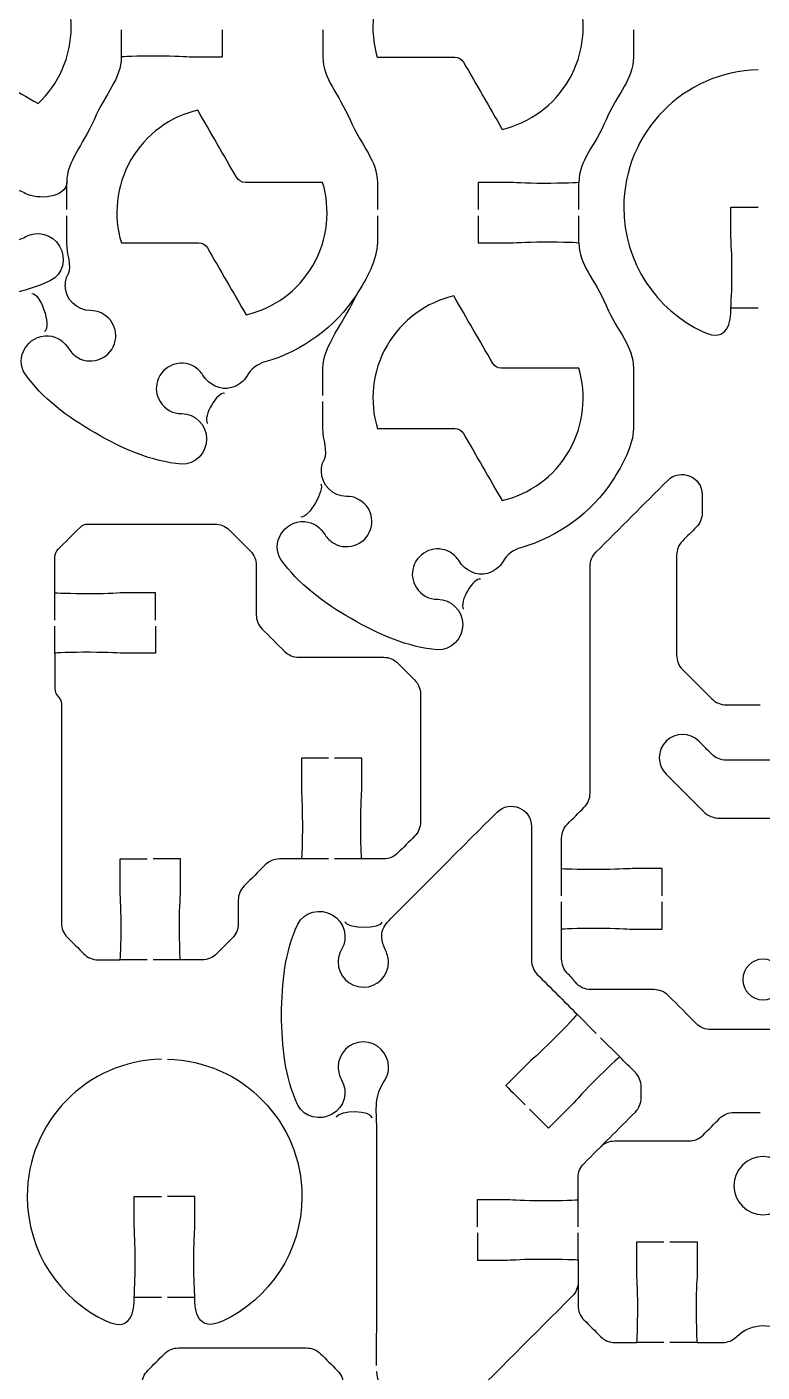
# Model space of a CAD drawing. Extents: x 0 to 410, y 0 to 455.
# Drawn here: x 33.5 to 70, y 327.2 to 393.9 of the extents above; entities that cross this region are included whole.
import ezdxf

# ---------------------------------------------------------------- set-up
doc = ezdxf.new("R2010")
doc.units = 0
doc.header["$MEASUREMENT"] = 0
doc.layers.add('DEFAULT', color=18, linetype='CONTINUOUS')

msp = doc.modelspace()

# ---------------------------------------------------------------- linework, layer by layer
at = {"layer": 'DEFAULT', "color": 1}
for points in [[(35.488, 384.842), (35.488, 386.193)], [(60.909, 384.842), (60.909, 386.193)], [(60.909, 383.194), (60.909, 384.542)], [(69.806, 379.96), (68.458, 379.96)], [(34.895, 364.483), (34.895, 365.834)], [(34.895, 362.832), (34.895, 364.183)], [(48.48, 352.637), (47.129, 352.637)], [(50.131, 352.637), (48.78, 352.637)], [(60.052, 350.802), (60.052, 352.154)], [(60.052, 349.155), (60.052, 350.503)], [(39.481, 347.631), (38.13, 347.631)], [(41.132, 347.631), (39.781, 347.631)], [(61.773, 343.976), (60.817, 344.932)], [(62.937, 342.812), (61.985, 343.765)], [(60.874, 334.388), (60.874, 335.739)], [(60.874, 332.74), (60.874, 334.088)], [(40.19, 330.888), (38.839, 330.888)], [(41.838, 330.888), (40.49, 330.888)], [(65.128, 328.648), (63.78, 328.648)], [(66.779, 328.648), (65.428, 328.648)]]:
    msp.add_lwpolyline(points, dxfattribs=at)
for points, knots in [([(60.421, 391.291), (59.673, 389.996), (58.453, 389.146), (57.102, 388.825), (56.462, 389.936), (55.822, 391.047), (55.183, 392.159), (55.091, 392.31), (54.925, 392.406), (54.745, 392.406), (53.463, 392.406), (52.182, 392.406), (50.9, 392.406), (50.508, 393.732), (50.635, 395.217), (51.383, 396.512), (52.131, 397.81), (53.355, 398.664), (54.706, 398.981), (55.345, 397.872), (55.983, 396.763), (56.622, 395.655), (56.714, 395.499), (56.876, 395.404), (57.056, 395.404), (58.336, 395.404), (59.617, 395.404), (60.898, 395.404), (61.3, 394.078), (61.173, 392.592), (60.421, 391.291)], [1, 1, 1, 1, 2, 2, 2, 12.903949, 12.903949, 12.903949, 13.903949, 13.903949, 13.903949, 24.803949, 24.803949, 24.803949, 25.803949, 25.803949, 25.803949, 26.803949, 26.803949, 26.803949, 37.685576, 37.685576, 37.685576, 38.685576, 38.685576, 38.685576, 49.575576, 49.575576, 49.575576, 50.575576, 50.575576, 50.575576, 50.575576]), ([(35.706, 393.905), (35.706, 392.406), (35.074, 391.058), (34.062, 390.105), (32.954, 390.746), (31.846, 391.387), (30.739, 392.028), (30.583, 392.12), (30.393, 392.12), (30.238, 392.028), (29.129, 391.387), (28.02, 390.746), (26.911, 390.105), (25.898, 391.058), (25.267, 392.402), (25.267, 393.905), (25.267, 395.401), (25.898, 396.752), (26.907, 397.701), (28.017, 397.06), (29.128, 396.419), (30.238, 395.778), (30.393, 395.693), (30.583, 395.693), (30.739, 395.782), (31.849, 396.421), (32.959, 397.061), (34.069, 397.701), (35.074, 396.752), (35.706, 395.401), (35.706, 393.905)], [1, 1, 1, 1, 2, 2, 2, 12.882964, 12.882964, 12.882964, 13.882964, 13.882964, 13.882964, 24.774584, 24.774584, 24.774584, 25.774584, 25.774584, 25.774584, 26.774584, 26.774584, 26.774584, 37.674864, 37.674864, 37.674864, 38.674864, 38.674864, 38.674864, 49.570148, 49.570148, 49.570148, 50.570148, 50.570148, 50.570148, 50.570148]), ([(38.193, 393.753), (38.193, 393.304), (38.193, 392.855), (38.193, 392.406), (38.193, 391.34), (37.41, 390.613), (36.839, 389.305), (36.271, 387.992), (35.488, 387.266), (35.488, 386.197), (35.488, 385.431), (34.02, 385.304), (33.424, 385.65), (33.24, 385.759), (33.025, 385.819), (32.799, 385.819), (32.108, 385.819), (31.547, 385.258), (31.547, 384.57), (31.547, 383.879), (32.108, 383.318), (32.799, 383.318), (33.025, 383.318), (33.237, 383.378), (33.42, 383.491), (34.017, 383.837), (34.786, 383.628), (35.131, 383.032), (35.474, 382.436), (35.301, 381.614), (34.676, 381.321), (33.329, 380.686), (32.062, 380.513), (30.482, 380.513), (28.901, 380.513), (27.635, 380.686), (26.287, 381.321), (25.663, 381.614), (25.49, 382.436), (25.832, 383.032), (26.178, 383.628), (26.947, 383.837), (27.543, 383.491), (27.727, 383.378), (27.938, 383.318), (28.164, 383.318), (28.855, 383.318), (29.416, 383.879), (29.416, 384.57), (29.416, 385.258), (28.855, 385.819), (28.164, 385.819), (27.938, 385.819), (27.723, 385.759), (27.54, 385.65), (26.943, 385.304), (25.476, 385.431), (25.476, 386.197), (25.476, 387.266), (24.693, 387.992), (24.125, 389.305), (23.553, 390.613), (22.77, 391.34), (22.77, 392.406), (22.77, 392.857), (22.77, 393.309), (22.77, 393.76)], [0, 0, 0, 0, 3.82, 3.82, 3.82, 4.82, 4.82, 4.82, 5.82, 5.82, 5.82, 6.82, 6.82, 6.82, 7.82, 7.82, 7.82, 8.82, 8.82, 8.82, 9.82, 9.82, 9.82, 10.82, 10.82, 10.82, 11.82, 11.82, 11.82, 12.82, 12.82, 12.82, 13.82, 13.82, 13.82, 14.82, 14.82, 14.82, 15.82, 15.82, 15.82, 16.82, 16.82, 16.82, 17.82, 17.82, 17.82, 18.82, 18.82, 18.82, 19.82, 19.82, 19.82, 20.82, 20.82, 20.82, 21.82, 21.82, 21.82, 22.82, 22.82, 22.82, 23.82, 23.82, 23.82, 27.66, 27.66, 27.66, 27.66]), ([(43.196, 393.753), (43.196, 393.304), (43.196, 392.855), (43.196, 392.406), (42.695, 392.406), (42.194, 392.406), (41.693, 392.406), (41.407, 392.406), (40.91, 392.455), (39.943, 392.455), (38.977, 392.455), (38.193, 392.434), (38.193, 392.406)], [0, 0, 0, 0, 3.82, 3.82, 3.82, 8.08, 8.08, 8.08, 9.08, 9.08, 9.08, 10.08, 10.08, 10.08, 10.08]), ([(48.198, 393.753), (48.198, 393.304), (48.198, 392.855), (48.198, 392.406), (48.198, 391.337), (48.981, 390.61), (49.549, 389.301), (50.121, 387.989), (50.904, 387.262), (50.904, 386.193), (50.904, 385.743), (50.904, 385.292), (50.904, 384.842)], [0, 0, 0, 0, 3.82, 3.82, 3.82, 4.82, 4.82, 4.82, 5.82, 5.82, 5.82, 9.65, 9.65, 9.65, 9.65]), ([(63.615, 393.753), (63.615, 393.304), (63.615, 392.855), (63.615, 392.406), (63.615, 391.337), (62.831, 390.61), (62.26, 389.298), (61.692, 387.989), (60.909, 387.262), (60.909, 386.193), (60.909, 386.165), (60.126, 386.144), (59.159, 386.144), (58.192, 386.144), (57.695, 386.193), (57.409, 386.193), (56.908, 386.193), (56.407, 386.193), (55.906, 386.193), (55.906, 385.743), (55.906, 385.292), (55.906, 384.842)], [0, 0, 0, 0, 3.82, 3.82, 3.82, 4.82, 4.82, 4.82, 5.82, 5.82, 5.82, 6.82, 6.82, 6.82, 7.82, 7.82, 7.82, 12.08, 12.08, 12.08, 15.91, 15.91, 15.91, 15.91]), ([(69.806, 391.774), (66.109, 391.696), (63.138, 388.677), (63.138, 384.962), (63.138, 382.224), (64.751, 379.864), (67.075, 378.781), (68.321, 378.199), (68.458, 379.307), (68.458, 379.96), (68.458, 380.312), (68.508, 380.743), (68.508, 381.709), (68.508, 382.676), (68.458, 383.173), (68.458, 383.459), (68.458, 383.96), (68.458, 384.461), (68.458, 384.962), (68.907, 384.962), (69.357, 384.962), (69.806, 384.962)], [0, 0, 0, 0, 1, 1, 1, 2, 2, 2, 3, 3, 3, 4, 4, 4, 5, 5, 5, 9.26, 9.26, 9.26, 13.08, 13.08, 13.08, 13.08]), ([(47.714, 382.09), (46.963, 380.789), (45.739, 379.938), (44.388, 379.621), (43.748, 380.73), (43.108, 381.839), (42.468, 382.948), (42.38, 383.103), (42.214, 383.198), (42.034, 383.198), (40.755, 383.198), (39.476, 383.198), (38.196, 383.198), (37.794, 384.524), (37.921, 386.01), (38.673, 387.308), (39.42, 388.603), (40.641, 389.456), (41.989, 389.777), (42.63, 388.667), (43.27, 387.557), (43.911, 386.447), (43.999, 386.292), (44.165, 386.197), (44.342, 386.193), (45.623, 386.193), (46.905, 386.193), (48.187, 386.193), (48.586, 384.867), (48.459, 383.381), (47.714, 382.09)], [1, 1, 1, 1, 2, 2, 2, 12.88662, 12.88662, 12.88662, 13.88662, 13.88662, 13.88662, 24.76662, 24.76662, 24.76662, 25.76662, 25.76662, 25.76662, 26.76662, 26.76662, 26.76662, 37.6669, 37.6669, 37.6669, 38.6669, 38.6669, 38.6669, 49.5669, 49.5669, 49.5669, 50.5669, 50.5669, 50.5669, 50.5669]), ([(50.904, 384.542), (50.904, 384.093), (50.904, 383.644), (50.904, 383.194), (50.904, 382.394), (50.368, 381.392), (49.863, 380.616), (48.826, 379.014), (47.186, 377.818), (45.316, 377.285), (44.939, 377.176), (44.625, 376.926), (44.424, 376.587), (44.265, 376.322), (44.007, 376.107), (43.662, 376.012), (43.111, 375.86), (42.547, 376.142), (42.247, 376.629), (42.145, 376.799), (41.993, 376.95), (41.809, 377.056), (41.129, 377.448), (40.236, 377.13), (39.986, 376.336), (39.876, 376.001), (39.929, 375.624), (40.116, 375.324), (40.377, 374.908), (40.783, 374.724), (41.178, 374.724), (41.869, 374.724), (42.43, 374.163), (42.43, 373.475), (42.43, 372.784), (41.869, 372.16), (41.181, 372.22), (39.696, 372.343), (38.26, 372.978), (36.892, 373.768), (35.526, 374.555), (34.26, 375.479), (33.41, 376.707), (32.888, 377.469), (33.53, 378.644), (34.588, 378.58), (35.011, 378.552), (35.378, 378.287), (35.601, 377.928), (35.706, 377.758), (35.855, 377.606), (36.038, 377.501), (36.754, 377.088), (37.717, 377.469), (37.897, 378.351), (37.968, 378.7), (37.876, 379.074), (37.654, 379.353), (37.396, 379.674), (37.026, 379.84), (36.666, 379.833), (35.974, 379.833), (35.414, 380.393), (35.414, 381.085), (35.414, 381.3), (35.47, 381.501), (35.565, 381.678), (35.756, 382.027), (35.488, 382.676), (35.488, 383.194), (35.488, 383.644), (35.488, 384.093), (35.488, 384.542)], [0, 0, 0, 0, 3.82, 3.82, 3.82, 4.82, 4.82, 4.82, 5.82, 5.82, 5.82, 6.82, 6.82, 6.82, 7.82, 7.82, 7.82, 8.82, 8.82, 8.82, 9.82, 9.82, 9.82, 10.82, 10.82, 10.82, 11.82, 11.82, 11.82, 12.82, 12.82, 12.82, 13.82, 13.82, 13.82, 14.82, 14.82, 14.82, 15.82, 15.82, 15.82, 16.82, 16.82, 16.82, 17.82, 17.82, 17.82, 18.82, 18.82, 18.82, 19.82, 19.82, 19.82, 20.82, 20.82, 20.82, 21.82, 21.82, 21.82, 22.82, 22.82, 22.82, 23.82, 23.82, 23.82, 24.82, 24.82, 24.82, 25.82, 25.82, 25.82, 29.64, 29.64, 29.64, 29.64]), ([(55.906, 384.542), (55.906, 384.093), (55.906, 383.644), (55.906, 383.194), (56.407, 383.194), (56.908, 383.194), (57.409, 383.194), (57.695, 383.194), (58.192, 383.244), (59.159, 383.244), (60.126, 383.244), (60.909, 383.219), (60.909, 383.194), (60.909, 382.126), (61.692, 381.399), (62.26, 380.09), (62.831, 378.778), (63.615, 378.051), (63.615, 376.982), (63.615, 375.983), (63.615, 374.983), (63.615, 373.983), (63.615, 373.183), (63.078, 372.181), (62.574, 371.405), (61.537, 369.803), (59.896, 368.607), (58.027, 368.074), (57.649, 367.965), (57.335, 367.715), (57.134, 367.376), (56.975, 367.111), (56.718, 366.896), (56.372, 366.801), (55.822, 366.649), (55.257, 366.931), (54.957, 367.418), (54.855, 367.588), (54.703, 367.739), (54.52, 367.845), (53.839, 368.237), (52.947, 367.919), (52.696, 367.125), (52.587, 366.79), (52.64, 366.413), (52.827, 366.113), (53.088, 365.697), (53.493, 365.513), (53.889, 365.513), (54.58, 365.513), (55.141, 364.952), (55.141, 364.264), (55.141, 363.573), (54.58, 362.949), (53.892, 363.009), (52.407, 363.132), (50.971, 363.767), (49.602, 364.557), (48.237, 365.344), (46.971, 366.268), (46.12, 367.496), (45.598, 368.258), (46.24, 369.433), (47.299, 369.369), (47.722, 369.341), (48.089, 369.076), (48.311, 368.716), (48.417, 368.547), (48.565, 368.395), (48.749, 368.29), (49.465, 367.877), (50.428, 368.258), (50.608, 369.14), (50.678, 369.489), (50.587, 369.863), (50.364, 370.142), (50.107, 370.463), (49.736, 370.629), (49.377, 370.621), (48.685, 370.621), (48.124, 371.182), (48.124, 371.874), (48.124, 372.089), (48.181, 372.29), (48.276, 372.467), (48.466, 372.816), (48.198, 373.465), (48.198, 373.983), (48.198, 374.433), (48.198, 374.882), (48.198, 375.331)], [0, 0, 0, 0, 3.82, 3.82, 3.82, 8.08, 8.08, 8.08, 9.08, 9.08, 9.08, 10.08, 10.08, 10.08, 11.08, 11.08, 11.08, 12.08, 12.08, 12.08, 20.58, 20.58, 20.58, 21.58, 21.58, 21.58, 22.58, 22.58, 22.58, 23.58, 23.58, 23.58, 24.58, 24.58, 24.58, 25.58, 25.58, 25.58, 26.58, 26.58, 26.58, 27.58, 27.58, 27.58, 28.58, 28.58, 28.58, 29.58, 29.58, 29.58, 30.58, 30.58, 30.58, 31.58, 31.58, 31.58, 32.58, 32.58, 32.58, 33.58, 33.58, 33.58, 34.58, 34.58, 34.58, 35.58, 35.58, 35.58, 36.58, 36.58, 36.58, 37.58, 37.58, 37.58, 38.58, 38.58, 38.58, 39.58, 39.58, 39.58, 40.58, 40.58, 40.58, 41.58, 41.58, 41.58, 42.58, 42.58, 42.58, 46.4, 46.4, 46.4, 46.4]), ([(48.198, 375.631), (48.198, 376.081), (48.198, 376.532), (48.198, 376.982), (48.198, 378.051), (49.292, 379.303), (49.863, 380.616)], [0, 0, 0, 0, 3.83, 3.83, 3.83, 4.83, 4.83, 4.83, 4.83]), ([(56.622, 377.236), (56.71, 377.081), (56.876, 376.986), (57.052, 376.982), (58.334, 376.982), (59.616, 376.982), (60.898, 376.982), (61.296, 375.656), (61.169, 374.17), (60.425, 372.879), (59.673, 371.578), (58.449, 370.727), (57.098, 370.41), (56.458, 371.519), (55.819, 372.628), (55.179, 373.737), (55.091, 373.892), (54.925, 373.987), (54.745, 373.987), (53.466, 373.987), (52.186, 373.987), (50.907, 373.987), (50.505, 375.313), (50.632, 376.799), (51.383, 378.097), (52.131, 379.392), (53.352, 380.245), (54.699, 380.566), (55.34, 379.456), (55.981, 378.346), (56.622, 377.236)], [10.90028, 10.90028, 10.90028, 10.90028, 11.90028, 11.90028, 11.90028, 22.80028, 22.80028, 22.80028, 23.80028, 23.80028, 23.80028, 24.80028, 24.80028, 24.80028, 35.6869, 35.6869, 35.6869, 36.6869, 36.6869, 36.6869, 47.5669, 47.5669, 47.5669, 48.5669, 48.5669, 48.5669, 49.5669, 49.5669, 49.5669, 60.46718, 60.46718, 60.46718, 60.46718]), ([(65.05, 350.802), (65.05, 351.253), (65.05, 351.703), (65.05, 352.154), (64.551, 352.154), (64.051, 352.154), (63.551, 352.154), (63.265, 352.154), (62.768, 352.104), (61.801, 352.104), (60.835, 352.104), (60.052, 352.129), (60.052, 352.154), (60.052, 352.656), (60.052, 353.158), (60.052, 353.66), (60.052, 353.925), (60.154, 354.179), (60.341, 354.365), (60.617, 354.642), (60.894, 354.918), (61.17, 355.195), (61.357, 355.381), (61.463, 355.635), (61.463, 355.9), (61.463, 359.648), (61.463, 363.395), (61.463, 367.143), (61.463, 367.408), (61.565, 367.662), (61.755, 367.849), (62.943, 369.036), (64.131, 370.224), (65.319, 371.412), (65.946, 372.043), (67.026, 371.595), (67.026, 370.706), (67.026, 370.402), (67.026, 370.097), (67.026, 369.792), (67.026, 369.528), (66.92, 369.274), (66.733, 369.087), (66.505, 368.859), (66.277, 368.631), (66.049, 368.403), (65.862, 368.216), (65.76, 367.962), (65.76, 367.697), (65.76, 366.044), (65.76, 364.39), (65.76, 362.737), (65.76, 362.472), (65.862, 362.218), (66.052, 362.031), (66.538, 361.546), (67.024, 361.06), (67.509, 360.574), (67.696, 360.387), (67.95, 360.282), (68.215, 360.282), (68.777, 360.282), (69.339, 360.282), (69.901, 360.282)], [0, 0, 0, 0, 3.83, 3.83, 3.83, 8.08, 8.08, 8.08, 9.08, 9.08, 9.08, 10.08, 10.08, 10.08, 14.35, 14.35, 14.35, 15.35, 15.35, 15.35, 18.673402, 18.673402, 18.673402, 19.673402, 19.673402, 19.673402, 51.543402, 51.543402, 51.543402, 52.543402, 52.543402, 52.543402, 66.826959, 66.826959, 66.826959, 67.826959, 67.826959, 67.826959, 70.416959, 70.416959, 70.416959, 71.416959, 71.416959, 71.416959, 74.160533, 74.160533, 74.160533, 75.160533, 75.160533, 75.160533, 89.220533, 89.220533, 89.220533, 90.220533, 90.220533, 90.220533, 96.061235, 96.061235, 96.061235, 97.061235, 97.061235, 97.061235, 101.841235, 101.841235, 101.841235, 101.841235]), ([(39.894, 364.483), (39.894, 364.934), (39.894, 365.384), (39.894, 365.834), (39.394, 365.834), (38.894, 365.834), (38.395, 365.834), (38.109, 365.834), (37.611, 365.785), (36.645, 365.785), (35.678, 365.785), (34.895, 365.806), (34.895, 365.834), (34.895, 366.425), (34.895, 367.015), (34.895, 367.605), (34.895, 367.753), (34.951, 367.894), (35.057, 367.997), (35.421, 368.359), (35.784, 368.721), (36.147, 369.083), (36.25, 369.189), (36.391, 369.246), (36.539, 369.246), (38.64, 369.246), (40.742, 369.246), (42.843, 369.246), (43.108, 369.246), (43.362, 369.14), (43.549, 368.953), (43.899, 368.604), (44.249, 368.254), (44.6, 367.905), (44.787, 367.715), (44.893, 367.461), (44.893, 367.196), (44.893, 366.38), (44.893, 365.564), (44.893, 364.748), (44.893, 364.483), (44.999, 364.229), (45.186, 364.039), (45.557, 363.668), (45.929, 363.298), (46.3, 362.927), (46.487, 362.74), (46.741, 362.638), (47.006, 362.638), (48.409, 362.638), (49.812, 362.638), (51.214, 362.638), (51.479, 362.638), (51.733, 362.532), (51.924, 362.345), (52.2, 362.069), (52.476, 361.793), (52.753, 361.516), (52.94, 361.326), (53.045, 361.072), (53.045, 360.807), (53.045, 358.694), (53.045, 356.581), (53.045, 354.468), (53.045, 354.203), (52.94, 353.949), (52.753, 353.759), (52.476, 353.482), (52.2, 353.206), (51.924, 352.93), (51.733, 352.743), (51.479, 352.637), (51.214, 352.637), (50.853, 352.637), (50.492, 352.637), (50.131, 352.637), (50.1, 352.707), (50.082, 353.462), (50.082, 354.387), (50.082, 355.353), (50.131, 355.851), (50.131, 356.136), (50.131, 356.636), (50.131, 357.136), (50.131, 357.636), (49.681, 357.636), (49.231, 357.636), (48.78, 357.636)], [0, 0, 0, 0, 3.83, 3.83, 3.83, 8.08, 8.08, 8.08, 9.08, 9.08, 9.08, 10.08, 10.08, 10.08, 15.1, 15.1, 15.1, 16.1, 16.1, 16.1, 20.462855, 20.462855, 20.462855, 21.462855, 21.462855, 21.462855, 39.332855, 39.332855, 39.332855, 40.332855, 40.332855, 40.332855, 44.540146, 44.540146, 44.540146, 45.540146, 45.540146, 45.540146, 52.480146, 52.480146, 52.480146, 53.480146, 53.480146, 53.480146, 57.941995, 57.941995, 57.941995, 58.941995, 58.941995, 58.941995, 70.871995, 70.871995, 70.871995, 71.871995, 71.871995, 71.871995, 75.195397, 75.195397, 75.195397, 76.195397, 76.195397, 76.195397, 94.165397, 94.165397, 94.165397, 95.165397, 95.165397, 95.165397, 98.488799, 98.488799, 98.488799, 99.488799, 99.488799, 99.488799, 102.558799, 102.558799, 102.558799, 103.558799, 103.558799, 103.558799, 104.558799, 104.558799, 104.558799, 108.808799, 108.808799, 108.808799, 112.638799, 112.638799, 112.638799, 112.638799]), ([(39.894, 364.183), (39.894, 363.734), (39.894, 363.285), (39.894, 362.836), (39.394, 362.836), (38.894, 362.836), (38.395, 362.836), (38.109, 362.836), (37.611, 362.885), (36.645, 362.885), (35.678, 362.885), (34.895, 362.86), (34.895, 362.836), (34.895, 362.252), (34.895, 361.669), (34.895, 361.086), (34.895, 360.948), (34.948, 360.811), (35.043, 360.712), (35.145, 360.603), (35.22, 360.476), (35.22, 360.327), (35.22, 356.706), (35.22, 353.084), (35.22, 349.462), (35.22, 349.194), (35.325, 348.94), (35.512, 348.749), (35.788, 348.475), (36.063, 348.201), (36.338, 347.927), (36.525, 347.737), (36.779, 347.631), (37.043, 347.631), (37.407, 347.631), (37.77, 347.631), (38.133, 347.631), (38.158, 347.631), (38.183, 348.414), (38.183, 349.384), (38.183, 350.351), (38.133, 350.848), (38.133, 351.134), (38.133, 351.634), (38.133, 352.134), (38.133, 352.633), (38.583, 352.633), (39.032, 352.633), (39.481, 352.633)], [0, 0, 0, 0, 3.82, 3.82, 3.82, 8.07, 8.07, 8.07, 9.07, 9.07, 9.07, 10.07, 10.07, 10.07, 15.03, 15.03, 15.03, 16.03, 16.03, 16.03, 17.03, 17.03, 17.03, 47.83, 47.83, 47.83, 48.83, 48.83, 48.83, 52.132196, 52.132196, 52.132196, 53.132196, 53.132196, 53.132196, 56.222196, 56.222196, 56.222196, 57.222196, 57.222196, 57.222196, 58.222196, 58.222196, 58.222196, 62.472196, 62.472196, 62.472196, 66.292196, 66.292196, 66.292196, 66.292196]), ([(65.236, 358.472), (65.684, 358.92), (66.414, 358.923), (66.866, 358.472), (67.08, 358.258), (67.294, 358.044), (67.508, 357.83), (67.695, 357.643), (67.949, 357.537), (68.213, 357.537), (69.438, 357.537), (70.662, 357.537), (71.886, 357.537), (72.15, 357.537), (72.404, 357.643), (72.595, 357.83), (72.809, 358.044), (73.023, 358.258), (73.237, 358.472), (73.689, 358.923), (74.419, 358.92), (74.867, 358.472), (75.318, 358.02), (75.318, 357.294), (74.867, 356.842), (74.249, 356.225), (73.632, 355.607), (73.015, 354.99), (72.796, 354.771), (72.503, 354.651), (72.2, 354.651), (70.768, 354.651), (69.335, 354.651), (67.903, 354.651), (67.6, 354.651), (67.307, 354.771), (67.088, 354.99), (66.471, 355.607), (65.853, 356.225), (65.236, 356.842), (64.784, 357.294), (64.784, 358.02), (65.236, 358.472)], [1, 1, 1, 1, 2, 2, 2, 4.573869, 4.573869, 4.573869, 5.573869, 5.573869, 5.573869, 15.983869, 15.983869, 15.983869, 16.983869, 16.983869, 16.983869, 19.557737, 19.557737, 19.557737, 20.557737, 20.557737, 20.557737, 21.557737, 21.557737, 21.557737, 28.982359, 28.982359, 28.982359, 29.982359, 29.982359, 29.982359, 42.162359, 42.162359, 42.162359, 43.162359, 43.162359, 43.162359, 50.58698, 50.58698, 50.58698, 51.58698, 51.58698, 51.58698, 51.58698]), ([(48.48, 357.636), (48.031, 357.636), (47.582, 357.636), (47.133, 357.636), (47.133, 357.136), (47.133, 356.636), (47.133, 356.136), (47.133, 355.851), (47.182, 355.353), (47.182, 354.387), (47.182, 353.462), (47.161, 352.707), (47.133, 352.633), (46.769, 352.633), (46.406, 352.633), (46.043, 352.633), (45.778, 352.633), (45.524, 352.528), (45.337, 352.341), (44.989, 351.992), (44.641, 351.644), (44.293, 351.296), (44.106, 351.106), (44, 350.852), (44, 350.587), (44, 350.197), (44, 349.806), (44, 349.416), (44, 349.155), (43.894, 348.901), (43.707, 348.714), (43.446, 348.451), (43.185, 348.187), (42.924, 347.924), (42.737, 347.737), (42.483, 347.631), (42.215, 347.631), (41.854, 347.631), (41.493, 347.631), (41.132, 347.631), (41.104, 347.631), (41.083, 348.414), (41.083, 349.384), (41.083, 350.351), (41.132, 350.848), (41.132, 351.134), (41.132, 351.634), (41.132, 352.134), (41.132, 352.633), (40.682, 352.633), (40.231, 352.633), (39.781, 352.633)], [0, 0, 0, 0, 3.82, 3.82, 3.82, 8.07, 8.07, 8.07, 9.07, 9.07, 9.07, 11.07, 11.07, 11.07, 14.16, 14.16, 14.16, 15.16, 15.16, 15.16, 19.346072, 19.346072, 19.346072, 20.346072, 20.346072, 20.346072, 23.666072, 23.666072, 23.666072, 24.666072, 24.666072, 24.666072, 27.8198, 27.8198, 27.8198, 28.8198, 28.8198, 28.8198, 31.8898, 31.8898, 31.8898, 32.8898, 32.8898, 32.8898, 33.8898, 33.8898, 33.8898, 38.1398, 38.1398, 38.1398, 41.9698, 41.9698, 41.9698, 41.9698]), ([(50.869, 327.509), (50.869, 328.697), (50.876, 336.49), (50.872, 339.228), (50.869, 340.29), (50.714, 340.826), (51.292, 341.683), (51.409, 341.863), (51.461, 342.078), (51.461, 342.308), (51.461, 342.995), (50.901, 343.556), (50.209, 343.56), (49.521, 343.56), (48.957, 342.999), (48.957, 342.304), (48.957, 342.078), (49.024, 341.867), (49.126, 341.68), (49.475, 341.083), (49.267, 340.318), (48.667, 339.976), (48.071, 339.63), (47.253, 339.806), (46.956, 340.427), (46.321, 341.778), (46.152, 343.334), (46.152, 344.911), (46.152, 346.491), (46.321, 348.054), (46.956, 349.402), (47.253, 350.026), (48.071, 350.203), (48.667, 349.857), (49.264, 349.511), (49.472, 348.746), (49.13, 348.146), (49.017, 347.963), (48.957, 347.751), (48.957, 347.525), (48.957, 346.834), (49.518, 346.276), (50.209, 346.273), (50.897, 346.273), (51.458, 346.834), (51.458, 347.529), (51.458, 347.751), (51.377, 347.956), (51.289, 348.15), (50.893, 349.003), (51.246, 349.356), (51.747, 349.857), (53.021, 351.131), (56.845, 354.955), (56.845, 354.955), (57.476, 355.586), (58.556, 355.138), (58.552, 354.249), (58.553, 352.036), (58.555, 349.823), (58.556, 347.61), (58.556, 347.345), (58.658, 347.091), (58.845, 346.904), (59.502, 346.247), (60.16, 345.59), (60.817, 344.932), (60.817, 344.893), (60.284, 344.332), (59.618, 343.659), (58.93, 342.974), (58.542, 342.657), (58.341, 342.456), (57.988, 342.102), (57.635, 341.748), (57.282, 341.394), (57.601, 341.076), (57.92, 340.759), (58.238, 340.441)], [0, 0, 0, 0, 1, 1, 1, 2, 2, 2, 3, 3, 3, 4, 4, 4, 5, 5, 5, 6, 6, 6, 7, 7, 7, 8, 8, 8, 9, 9, 9, 10, 10, 10, 11, 11, 11, 12, 12, 12, 13, 13, 13, 14, 14, 14, 15, 15, 15, 16, 16, 16, 17, 17, 17, 18, 18, 18, 19, 19, 19, 37.820003, 37.820003, 37.820003, 38.820003, 38.820003, 38.820003, 46.725456, 46.725456, 46.725456, 47.725456, 47.725456, 47.725456, 48.725456, 48.725456, 48.725456, 52.975174, 52.975174, 52.975174, 56.800628, 56.800628, 56.800628, 56.800628]), ([(75.052, 350.503), (75.052, 350.053), (75.052, 349.604), (75.052, 349.155), (75.551, 349.155), (76.051, 349.155), (76.551, 349.155), (76.837, 349.155), (77.338, 349.204), (78.304, 349.204), (79.271, 349.204), (80.054, 349.18), (80.054, 349.155), (80.054, 348.659), (80.054, 348.162), (80.054, 347.666), (80.054, 347.412), (79.959, 347.169), (79.782, 346.989), (79.641, 346.837), (79.5, 346.678), (79.37, 346.516), (79.179, 346.287), (78.897, 346.153), (78.601, 346.153), (77.555, 346.153), (76.51, 346.153), (75.464, 346.153), (75.2, 346.153), (74.946, 346.047), (74.759, 345.86), (74.292, 345.393), (73.825, 344.926), (73.358, 344.459), (73.168, 344.273), (72.914, 344.167), (72.649, 344.167), (70.917, 344.167), (69.185, 344.167), (67.453, 344.167), (67.188, 344.167), (66.934, 344.273), (66.747, 344.459), (66.28, 344.926), (65.814, 345.393), (65.347, 345.86), (65.156, 346.047), (64.902, 346.153), (64.638, 346.153), (63.593, 346.153), (62.549, 346.153), (61.505, 346.153), (61.205, 346.153), (60.923, 346.287), (60.732, 346.516), (60.605, 346.671), (60.471, 346.827), (60.33, 346.975), (60.15, 347.158), (60.052, 347.409), (60.052, 347.67), (60.052, 348.165), (60.052, 348.66), (60.052, 349.155), (60.052, 349.183), (60.835, 349.204), (61.801, 349.204), (62.768, 349.204), (63.265, 349.155), (63.551, 349.155), (64.051, 349.155), (64.551, 349.155), (65.05, 349.155), (65.05, 349.604), (65.05, 350.053), (65.05, 350.503)], [0, 0, 0, 0, 3.82, 3.82, 3.82, 8.07, 8.07, 8.07, 9.07, 9.07, 9.07, 10.07, 10.07, 10.07, 14.29, 14.29, 14.29, 15.29, 15.29, 15.29, 16.29, 16.29, 16.29, 17.29, 17.29, 17.29, 26.18, 26.18, 26.18, 27.18, 27.18, 27.18, 32.794428, 32.794428, 32.794428, 33.794428, 33.794428, 33.794428, 48.524428, 48.524428, 48.524428, 49.524428, 49.524428, 49.524428, 55.138856, 55.138856, 55.138856, 56.138856, 56.138856, 56.138856, 65.018856, 65.018856, 65.018856, 66.018856, 66.018856, 66.018856, 67.018856, 67.018856, 67.018856, 68.018856, 68.018856, 68.018856, 72.228856, 72.228856, 72.228856, 73.228856, 73.228856, 73.228856, 74.228856, 74.228856, 74.228856, 78.478856, 78.478856, 78.478856, 82.298856, 82.298856, 82.298856, 82.298856]), ([(70.052, 345.644), (69.494, 345.644), (69.043, 346.096), (69.043, 346.653), (69.043, 347.211), (69.494, 347.662), (70.052, 347.662), (70.605, 347.662), (71.057, 347.211), (71.057, 346.653), (71.057, 346.096), (70.605, 345.644), (70.052, 345.644)], [1, 1, 1, 1, 2, 2, 2, 3, 3, 3, 4, 4, 4, 5, 5, 5, 5]), ([(40.19, 342.703), (36.493, 342.625), (33.523, 339.605), (33.523, 335.891), (33.523, 333.153), (35.131, 330.796), (37.456, 329.71), (38.701, 329.128), (38.839, 330.235), (38.839, 330.888), (38.839, 331.241), (38.888, 331.671), (38.888, 332.638), (38.888, 333.605), (38.839, 334.102), (38.839, 334.388), (38.839, 334.889), (38.839, 335.39), (38.839, 335.891), (39.289, 335.891), (39.74, 335.891), (40.19, 335.891)], [0, 0, 0, 0, 1, 1, 1, 2, 2, 2, 3, 3, 3, 4, 4, 4, 5, 5, 5, 9.26, 9.26, 9.26, 13.09, 13.09, 13.09, 13.09]), ([(40.49, 342.703), (44.187, 342.625), (47.158, 339.605), (47.158, 335.891), (47.158, 333.153), (45.545, 330.793), (43.221, 329.71), (41.975, 329.128), (41.838, 330.235), (41.838, 330.888), (41.838, 331.241), (41.788, 331.671), (41.788, 332.638), (41.788, 333.605), (41.838, 334.102), (41.838, 334.388), (41.838, 334.889), (41.838, 335.39), (41.838, 335.891), (41.388, 335.891), (40.939, 335.891), (40.49, 335.891)], [0, 0, 0, 0, 1, 1, 1, 2, 2, 2, 3, 3, 3, 4, 4, 4, 5, 5, 5, 9.26, 9.26, 9.26, 13.08, 13.08, 13.08, 13.08]), ([(55.868, 334.388), (55.868, 334.838), (55.868, 335.288), (55.868, 335.739), (56.369, 335.739), (56.87, 335.739), (57.37, 335.739), (57.653, 335.739), (58.15, 335.689), (59.12, 335.689), (60.073, 335.689), (60.845, 335.711), (60.874, 335.739), (60.871, 336.1), (60.869, 336.461), (60.866, 336.822), (60.866, 337.09), (60.976, 337.344), (61.163, 337.531), (62.012, 338.38), (62.861, 339.229), (63.71, 340.078), (63.897, 340.265), (63.999, 340.519), (63.999, 340.787), (63.999, 340.971), (63.999, 341.154), (63.999, 341.337), (63.999, 341.602), (63.893, 341.852), (63.71, 342.043), (63.452, 342.299), (63.195, 342.556), (62.937, 342.812), (62.902, 342.812), (62.338, 342.283), (61.664, 341.609), (60.979, 340.925), (60.665, 340.537), (60.461, 340.336), (60.108, 339.983), (59.755, 339.63), (59.402, 339.277), (59.085, 339.594), (58.767, 339.91), (58.45, 340.226)], [0, 0, 0, 0, 3.83, 3.83, 3.83, 8.09, 8.09, 8.09, 9.09, 9.09, 9.09, 10.09, 10.09, 10.09, 13.160065, 13.160065, 13.160065, 14.160065, 14.160065, 14.160065, 24.370687, 24.370687, 24.370687, 25.370687, 25.370687, 25.370687, 26.930687, 26.930687, 26.930687, 27.930687, 27.930687, 27.930687, 31.020752, 31.020752, 31.020752, 32.020752, 32.020752, 32.020752, 33.020752, 33.020752, 33.020752, 37.263392, 37.263392, 37.263392, 41.074705, 41.074705, 41.074705, 41.074705]), ([(61.985, 338.36), (62.172, 338.543), (62.426, 338.646), (62.69, 338.646), (63.916, 338.646), (65.141, 338.646), (66.366, 338.646), (66.634, 338.646), (66.888, 338.752), (67.075, 338.939), (67.352, 339.215), (67.628, 339.491), (67.904, 339.768), (68.091, 339.955), (68.345, 340.06), (68.61, 340.06), (69.04, 340.06), (69.471, 340.06), (69.901, 340.06)], [0, 0, 0, 0, 1, 1, 1, 11.42, 11.42, 11.42, 12.42, 12.42, 12.42, 15.743402, 15.743402, 15.743402, 16.743402, 16.743402, 16.743402, 20.403402, 20.403402, 20.403402, 20.403402]), ([(68.607, 336.426), (68.607, 337.223), (69.252, 337.872), (70.05, 337.872), (70.847, 337.872), (71.492, 337.223), (71.492, 336.426), (71.492, 335.629), (70.847, 334.983), (70.05, 334.983), (69.252, 334.983), (68.607, 335.629), (68.607, 336.426)], [1, 1, 1, 1, 2, 2, 2, 3, 3, 3, 4, 4, 4, 5, 5, 5, 5]), ([(55.868, 334.088), (55.868, 333.637), (55.868, 333.187), (55.868, 332.737), (56.369, 332.738), (56.87, 332.739), (57.37, 332.74), (57.653, 332.74), (58.154, 332.79), (59.12, 332.79), (60.069, 332.786), (60.845, 332.765), (60.874, 332.74), (60.874, 332.378), (60.874, 332.016), (60.874, 331.654), (60.874, 331.389), (60.764, 331.135), (60.577, 330.948), (58.695, 329.064), (56.812, 327.18), (54.929, 325.297), (54.153, 324.513), (52.883, 324.513), (52.1, 325.297), (51.885, 325.512), (51.67, 325.727), (51.454, 325.942), (51.116, 326.281), (50.911, 326.729), (50.876, 327.209)], [0, 0, 0, 0, 3.83, 3.83, 3.83, 8.090012, 8.090012, 8.090012, 9.090012, 9.090012, 9.090012, 10.090012, 10.090012, 10.090012, 13.170012, 13.170012, 13.170012, 14.170012, 14.170012, 14.170012, 36.818643, 36.818643, 36.818643, 37.818643, 37.818643, 37.818643, 40.406654, 40.406654, 40.406654, 41.406654, 41.406654, 41.406654, 41.406654]), ([(60.874, 331.654), (60.871, 331.262), (60.869, 330.87), (60.866, 330.479), (60.866, 330.214), (60.972, 329.96), (61.159, 329.773), (61.434, 329.496), (61.71, 329.218), (61.985, 328.941), (62.172, 328.75), (62.426, 328.648), (62.694, 328.648), (63.056, 328.648), (63.418, 328.648), (63.78, 328.648), (63.805, 328.648), (63.83, 329.431), (63.83, 330.401), (63.83, 331.368), (63.78, 331.865), (63.78, 332.151), (63.78, 332.651), (63.78, 333.151), (63.78, 333.65), (64.23, 333.65), (64.679, 333.65), (65.128, 333.65)], [0, 0, 0, 0, 3.33006, 3.33006, 3.33006, 4.33006, 4.33006, 4.33006, 7.653492, 7.653492, 7.653492, 8.653492, 8.653492, 8.653492, 11.733492, 11.733492, 11.733492, 12.733492, 12.733492, 12.733492, 13.733492, 13.733492, 13.733492, 17.983492, 17.983492, 17.983492, 21.803492, 21.803492, 21.803492, 21.803492]), ([(65.428, 333.65), (65.878, 333.65), (66.329, 333.65), (66.779, 333.65), (66.779, 333.151), (66.779, 332.651), (66.779, 332.151), (66.779, 331.865), (66.73, 331.368), (66.73, 330.401), (66.73, 329.431), (66.751, 328.648), (66.779, 328.648), (67.198, 328.648), (67.616, 328.648), (68.035, 328.648), (68.3, 328.648), (68.554, 328.75), (68.744, 328.941), (69.464, 329.664), (70.631, 329.668), (71.355, 328.941), (71.542, 328.754), (71.799, 328.648), (72.064, 328.648), (72.483, 328.648), (72.903, 328.648), (73.323, 328.648), (73.348, 328.648), (73.372, 329.431), (73.372, 330.401), (73.372, 331.368), (73.323, 331.865), (73.323, 332.151), (73.323, 332.651), (73.323, 333.151), (73.323, 333.65), (73.772, 333.65), (74.221, 333.65), (74.671, 333.65)], [0, 0, 0, 0, 3.83, 3.83, 3.83, 8.08, 8.08, 8.08, 9.08, 9.08, 9.08, 10.08, 10.08, 10.08, 13.64, 13.64, 13.64, 14.64, 14.64, 14.64, 15.64, 15.64, 15.64, 16.64, 16.64, 16.64, 20.21, 20.21, 20.21, 21.21, 21.21, 21.21, 22.21, 22.21, 22.21, 26.46, 26.46, 26.46, 30.28, 30.28, 30.28, 30.28]), ([(44.212, 324.115), (44.212, 324.565), (44.212, 325.016), (44.212, 325.466), (43.712, 325.466), (43.212, 325.466), (42.713, 325.466), (42.427, 325.466), (41.929, 325.417), (40.963, 325.417), (39.996, 325.417), (39.213, 325.441), (39.213, 325.466), (39.213, 325.828), (39.213, 326.19), (39.213, 326.552), (39.213, 326.817), (39.315, 327.071), (39.506, 327.258), (39.782, 327.534), (40.058, 327.811), (40.335, 328.087), (40.522, 328.274), (40.776, 328.38), (41.04, 328.38), (43.154, 328.38), (45.267, 328.38), (47.38, 328.38), (47.644, 328.38), (47.898, 328.278), (48.089, 328.091), (48.364, 327.814), (48.639, 327.538), (48.914, 327.262), (49.105, 327.075), (49.211, 326.821), (49.211, 326.556), (49.21, 325.253), (49.208, 323.95), (49.207, 322.647), (49.207, 322.115), (49.419, 321.607), (49.793, 321.233), (49.987, 321.039), (50.273, 320.841), (50.488, 320.679), (51.035, 320.259), (51.282, 319.567), (50.936, 318.971), (50.826, 318.788), (50.766, 318.576), (50.766, 318.35), (50.766, 317.659), (51.327, 317.098), (52.019, 317.098), (52.707, 317.098), (53.268, 317.659), (53.268, 318.35), (53.268, 318.576), (53.204, 318.791), (53.098, 318.975), (52.753, 319.571), (52.961, 320.337), (53.557, 320.679), (54.157, 321.024), (54.975, 320.852), (55.271, 320.227), (55.906, 318.876), (56.076, 317.32), (56.076, 315.743), (56.076, 314.163), (55.906, 312.6), (55.271, 311.253), (54.979, 310.628), (54.157, 310.452), (53.56, 310.797), (52.961, 311.143), (52.756, 311.909), (53.102, 312.508), (53.211, 312.692), (53.271, 312.904), (53.271, 313.129), (53.271, 313.821), (52.71, 314.382), (52.019, 314.382), (51.331, 314.382), (50.77, 313.821), (50.77, 313.129), (50.77, 312.904), (50.851, 312.695), (50.939, 312.505), (51.61, 311.027), (51.454, 309.767), (50.759, 308.885), (49.292, 307.023), (46.872, 305.686), (44.353, 305.545)], [0, 0, 0, 0, 3.83, 3.83, 3.83, 8.08, 8.08, 8.08, 9.08, 9.08, 9.08, 10.08, 10.08, 10.08, 13.16, 13.16, 13.16, 14.16, 14.16, 14.16, 17.483402, 17.483402, 17.483402, 18.483402, 18.483402, 18.483402, 36.453402, 36.453402, 36.453402, 37.453402, 37.453402, 37.453402, 40.76974, 40.76974, 40.76974, 41.76974, 41.76974, 41.76974, 52.849745, 52.849745, 52.849745, 53.849745, 53.849745, 53.849745, 54.849745, 54.849745, 54.849745, 55.849745, 55.849745, 55.849745, 56.849745, 56.849745, 56.849745, 57.849745, 57.849745, 57.849745, 58.849745, 58.849745, 58.849745, 59.849745, 59.849745, 59.849745, 60.849745, 60.849745, 60.849745, 61.849745, 61.849745, 61.849745, 62.849745, 62.849745, 62.849745, 63.849745, 63.849745, 63.849745, 64.849745, 64.849745, 64.849745, 65.849745, 65.849745, 65.849745, 66.849745, 66.849745, 66.849745, 67.849745, 67.849745, 67.849745, 68.849745, 68.849745, 68.849745, 69.849745, 69.849745, 69.849745, 70.849745, 70.849745, 70.849745, 71.849745, 71.849745, 71.849745, 71.849745])]:
    msp.add_open_spline(points, degree=3, knots=knots, dxfattribs=at)
for points in [[(33.751, 380.675), (34.164, 380.737), (34.74, 379.08), (34.387, 378.802)], [(43.314, 375.726), (42.988, 375.836), (42.23, 374.599), (42.469, 374.229)], [(48.092, 371.248), (48.29, 370.971), (47.537, 369.559), (47.098, 369.591)], [(56.025, 366.515), (55.699, 366.625), (54.941, 365.388), (55.18, 365.018)], [(51.132, 349.494), (51.061, 349.157), (49.483, 349.117), (49.287, 349.512)], [(50.661, 339.8), (50.589, 340.137), (49.049, 340.215), (48.853, 339.821)]]:
    msp.add_open_spline(points, degree=3, dxfattribs=at)

doc.saveas('drawing.dxf')
